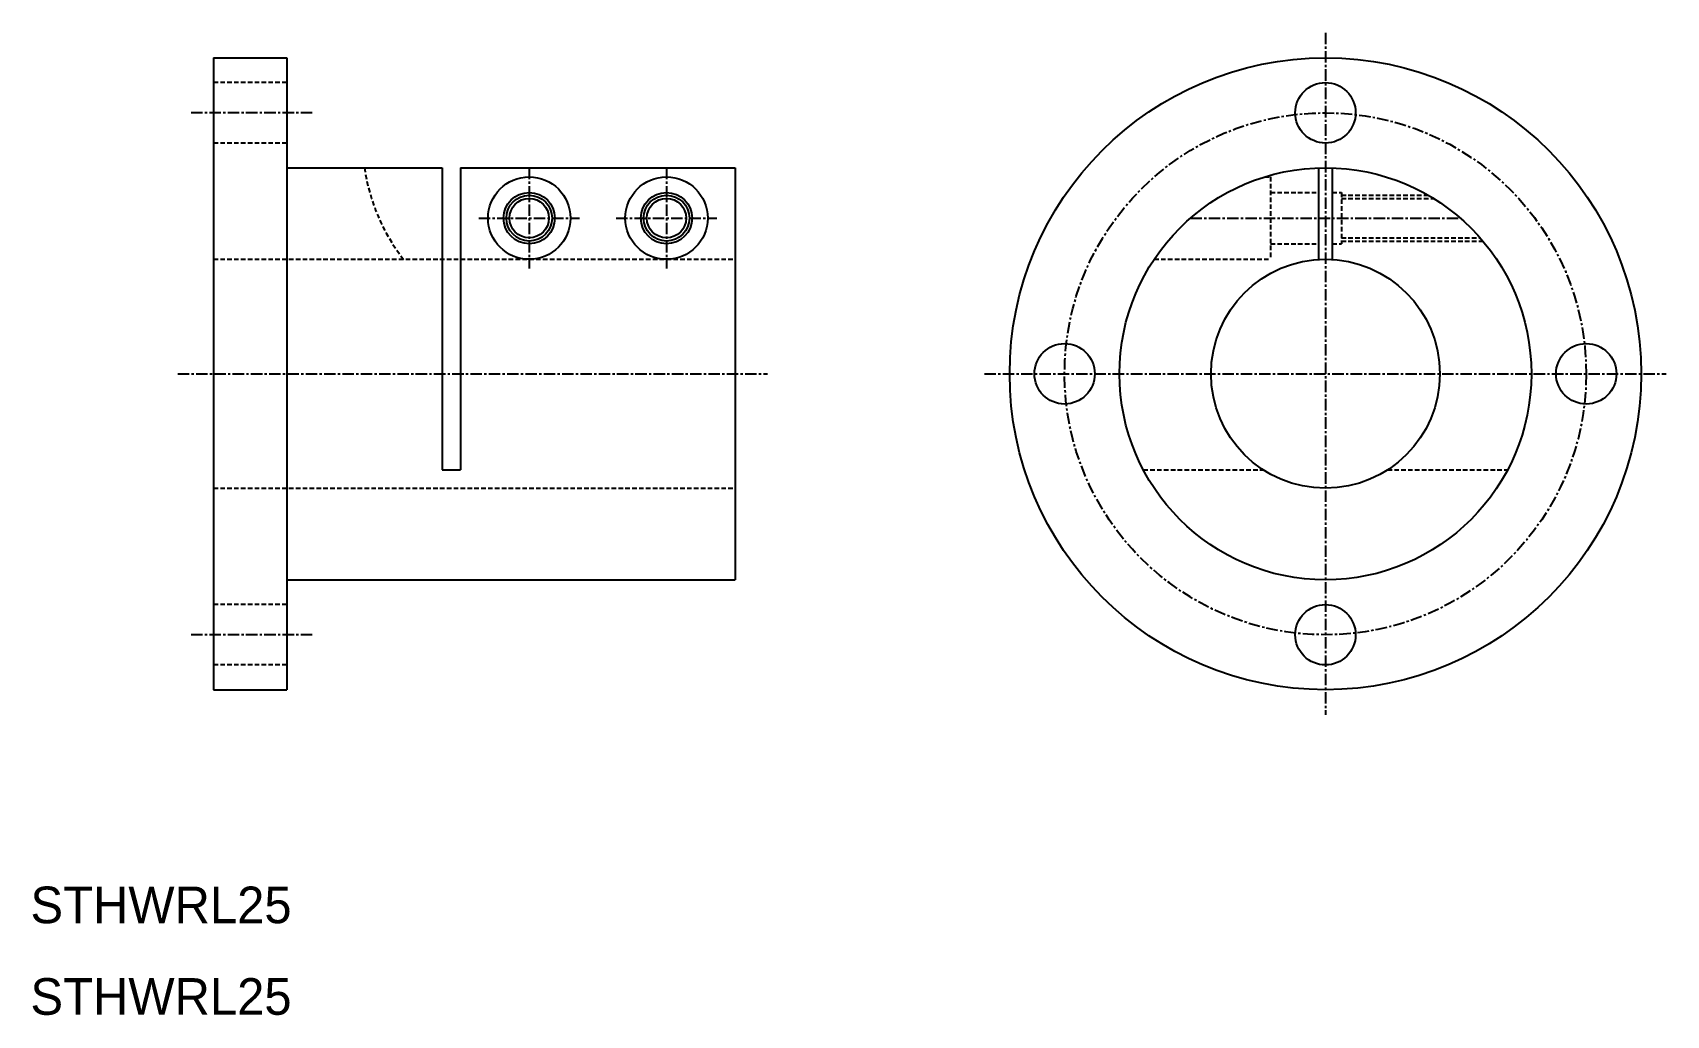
# Model space of a CAD drawing. Extents: x 10 to 189, y 10 to 117.
import ezdxf

# ---------------------------------------------------------------- set-up
doc = ezdxf.new("R2010")
doc.units = 0
doc.linetypes.add('CENTER', pattern=[2, 1.25, -0.25, 0.25, -0.25])
doc.linetypes.add('DASHED', pattern=[0.75, 0.5, -0.25])
doc.layers.get('0').update_dxf_attribs({"linetype": 'CONTINUOUS'})
doc.layers.add('CENTER', color=1, linetype='CENTER')

msp = doc.modelspace()

# ---------------------------------------------------------------- linework, layer by layer
at = {"color": 7, "linetype": 'CONTINUOUS'}
for p, q in [((30, 114.5), (30, 45.5)), ((30, 114.5), (38, 114.5)), ((38, 114.5), (38, 45.5)), ((38, 102.5), (55, 102.5)), ((55, 102.5), (55, 69.5)), ((57, 102.5), (57, 69.5)), ((57, 102.5), (87, 102.5)), ((87, 102.5), (87, 57.5)), ((150.75, 102.48), (150.75, 92.46)), ((152.25, 102.48), (152.25, 92.46)), ((55, 69.5), (57, 69.5)), ((38, 57.5), (87, 57.5)), ((151.5, 57.5), (151.5, 57.5)), ((151.5, 57.5), (151.5, 57.5)), ((30, 45.5), (38, 45.5)), ((34, 45.5), (38, 45.5))]:
    msp.add_line(p, q, dxfattribs=at)
at = {"color": 3, "linetype": 'DASHED'}
for p, q in [((38, 111.8), (30, 111.8)), ((38, 105.2), (30, 105.2)), ((144.87, 101.5), (145.5, 101.5)), ((145.5, 101.5), (145.5, 92.5)), ((145.5, 99.8), (150.75, 99.8)), ((152.25, 99.8), (153.25, 99.8)), ((153.25, 99.8), (153.25, 94.2)), ((153.25, 99.5), (162.72, 99.5)), ((153.25, 99.15), (163.31, 99.15)), ((153.25, 94.85), (168.4, 94.85)), ((145.5, 94.2), (150.75, 94.2)), ((152.25, 94.2), (153.25, 94.2)), ((153.25, 94.5), (168.7, 94.5)), ((30, 92.5), (87, 92.5)), ((132.79, 92.5), (145.5, 92.5)), ((131.6, 69.5), (144.72, 69.5)), ((158.28, 69.5), (171.4, 69.5)), ((30, 67.5), (87, 67.5)), ((38, 54.8), (30, 54.8)), ((38, 48.2), (30, 48.2))]:
    msp.add_line(p, q, dxfattribs=at)
at = {"color": 7, "linetype": 'CONTINUOUS'}
for centre, radius in [((151.5, 80), 34.5), ((151.5, 108.5), 3.3), ((151.5, 80), 22.5), ((64.5, 97), 4.5), ((79.5, 97), 4.5), ((64.5, 97), 2.8), ((64.5, 97), 2.15), ((79.5, 97), 2.8), ((79.5, 97), 2.15), ((151.5, 80), 12.5), ((123, 80), 3.3), ((180, 80), 3.3), ((151.5, 51.5), 3.3)]:
    msp.add_circle(centre, radius, dxfattribs=at)
at = {"color": 3, "linetype": 'CONTINUOUS'}
for centre in [(64.5, 97), (79.5, 97)]:
    msp.add_circle(centre, 2.5, dxfattribs=at)
at = {"color": 3, "linetype": 'DASHED'}
msp.add_arc((67.71, 105.61), 21.44, 188.3445, 217.7065, dxfattribs=at)
at = {"layer": 'CENTER', "color": 1, "linetype": 'CENTER'}
for p, q in [((151.5, 117.25), (151.5, 42.75)), ((40.8, 108.5), (27.53, 108.5)), ((64.5, 102.5), (64.5, 91.5)), ((79.5, 102.5), (79.5, 91.5)), ((59, 97), (70, 97)), ((74, 97), (85, 97)), ((136.76, 97), (166.24, 97)), ((26.09, 80), (90.54, 80)), ((114.25, 80), (188.75, 80)), ((40.8, 51.5), (27.53, 51.5))]:
    msp.add_line(p, q, dxfattribs=at)
msp.add_circle((151.5, 80), 28.5, dxfattribs=at)

# ---------------------------------------------------------------- texts
at = {"color": 7, "linetype": 'CONTINUOUS'}
for p in [(10, 20), (10, 10)]:
    msp.add_text('STHWRL25', height=4, dxfattribs=at).set_placement(p)

doc.saveas('drawing.dxf')
